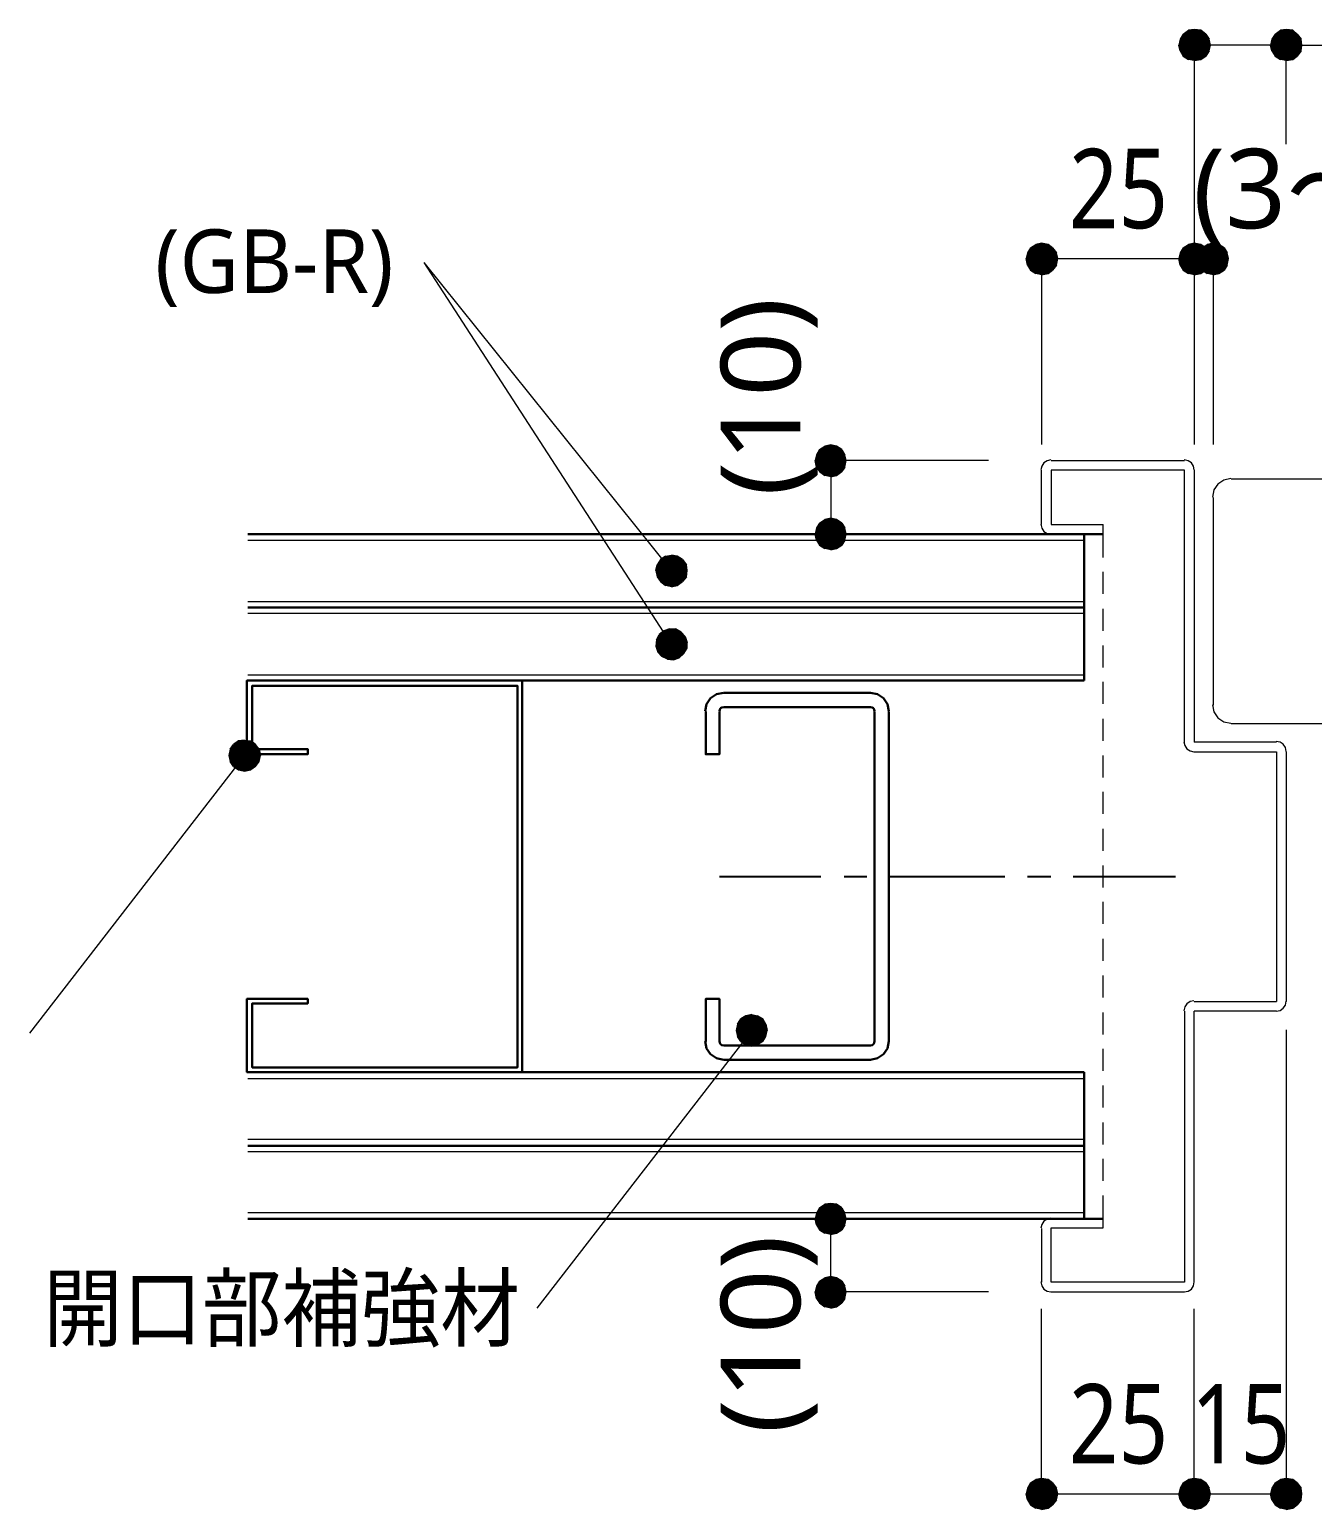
# Model space of a CAD drawing. Header units: millimetres. Extents: x 0 to 420, y 0 to 297.
# Drawn here: x 45.28 to 87.24, y 217.74 to 266.15 of the extents above; entities that cross this region are included whole.
import ezdxf
from ezdxf.enums import TextEntityAlignment as Align

# ---------------------------------------------------------------- set-up
doc = ezdxf.new("R2010")
doc.units = ezdxf.units.MM
doc.styles.add('kst32b', font='NotoSansJP-Variable.ttf')

msp = doc.modelspace()

# ---------------------------------------------------------------- hatches: boundary and pattern name
h = msp.add_hatch(color=7)
h.paths.add_polyline_path([(82.91, 265.832), (82.868, 265.642), (83.376, 265.642), (82.91, 265.832)])
h.paths.add_polyline_path([(82.868, 265.642), (83.376, 265.642), (82.91, 265.451), (82.868, 265.642)])
h.paths.add_polyline_path([(83.376, 265.642), (82.91, 265.451), (83.016, 265.282), (83.376, 265.642)])
h = msp.add_hatch(color=7)
h.paths.add_polyline_path([(83.376, 266.15), (83.185, 266.129), (83.376, 265.642), (83.376, 266.15)])
h.paths.add_polyline_path([(83.185, 266.129), (83.376, 265.642), (83.016, 266.001), (83.185, 266.129)])
h.paths.add_polyline_path([(83.376, 265.642), (83.016, 266.001), (82.91, 265.832), (83.376, 265.642)])
for points in [[(83.587, 266.129), (83.376, 266.15), (83.376, 265.642), (83.587, 266.129)], [(86.593, 266.129), (86.381, 266.15), (86.381, 265.642), (86.593, 266.129)], [(78.592, 259.122), (78.38, 259.165), (78.38, 258.657), (78.592, 259.122)], [(83.587, 259.122), (83.376, 259.165), (83.376, 258.657), (83.587, 259.122)], [(84.18, 259.122), (83.989, 259.165), (83.989, 258.657), (84.18, 259.122)], [(71.67, 252.518), (71.48, 252.561), (71.48, 252.053), (71.67, 252.518)], [(71.67, 250.126), (71.48, 250.169), (71.48, 249.64), (71.67, 250.126)], [(65.807, 248.243), (65.913, 248.095), (66.273, 248.454), (65.807, 248.243)], [(65.765, 245.978), (65.828, 245.787), (66.273, 246.041), (65.765, 245.978)], [(52.112, 241.935), (52.303, 241.893), (52.303, 242.401), (52.112, 241.935)], [(68.707, 232.939), (68.898, 232.897), (68.898, 233.405), (68.707, 232.939)], [(71.67, 227.732), (71.48, 227.753), (71.48, 227.245), (71.67, 227.732)], [(71.67, 227.732), (71.48, 227.753), (71.48, 227.245), (71.67, 227.732)], [(71.67, 225.319), (71.48, 225.362), (71.48, 224.854), (71.67, 225.319)], [(78.592, 218.715), (78.38, 218.757), (78.38, 218.249), (78.592, 218.715)], [(83.587, 218.715), (83.376, 218.757), (83.376, 218.249), (83.587, 218.715)], [(86.593, 218.715), (86.381, 218.757), (86.381, 218.249), (86.593, 218.715)]]:
    msp.add_hatch(color=7).paths.add_polyline_path(points)
h = msp.add_hatch(color=7)
h.paths.add_polyline_path([(83.905, 265.642), (83.862, 265.832), (83.376, 265.642), (83.905, 265.642)])
h.paths.add_polyline_path([(83.862, 265.832), (83.376, 265.642), (83.757, 266.001), (83.862, 265.832)])
h.paths.add_polyline_path([(83.376, 265.642), (83.757, 266.001), (83.587, 266.129), (83.376, 265.642)])
h = msp.add_hatch(color=7)
h.paths.add_polyline_path([(85.916, 265.832), (85.873, 265.642), (86.381, 265.642), (85.916, 265.832)])
h.paths.add_polyline_path([(85.873, 265.642), (86.381, 265.642), (85.916, 265.451), (85.873, 265.642)])
h.paths.add_polyline_path([(86.381, 265.642), (85.916, 265.451), (86.021, 265.282), (86.381, 265.642)])
h = msp.add_hatch(color=7)
h.paths.add_polyline_path([(86.381, 266.15), (86.191, 266.129), (86.381, 265.642), (86.381, 266.15)])
h.paths.add_polyline_path([(86.191, 266.129), (86.381, 265.642), (86.021, 266.001), (86.191, 266.129)])
h.paths.add_polyline_path([(86.381, 265.642), (86.021, 266.001), (85.916, 265.832), (86.381, 265.642)])
h = msp.add_hatch(color=7)
h.paths.add_polyline_path([(86.889, 265.642), (86.868, 265.832), (86.381, 265.642), (86.889, 265.642)])
h.paths.add_polyline_path([(86.868, 265.832), (86.381, 265.642), (86.741, 266.001), (86.868, 265.832)])
h.paths.add_polyline_path([(86.381, 265.642), (86.741, 266.001), (86.593, 266.129), (86.381, 265.642)])
h = msp.add_hatch(color=7)
h.paths.add_polyline_path([(83.016, 265.282), (83.185, 265.176), (83.376, 265.642), (83.016, 265.282)])
h.paths.add_polyline_path([(83.185, 265.176), (83.376, 265.642), (83.376, 265.134), (83.185, 265.176)])
h.paths.add_polyline_path([(83.376, 265.642), (83.376, 265.134), (83.587, 265.176), (83.376, 265.642)])
h = msp.add_hatch(color=7)
h.paths.add_polyline_path([(83.587, 265.176), (83.757, 265.282), (83.376, 265.642), (83.587, 265.176)])
h.paths.add_polyline_path([(83.757, 265.282), (83.376, 265.642), (83.862, 265.451), (83.757, 265.282)])
h.paths.add_polyline_path([(83.376, 265.642), (83.862, 265.451), (83.905, 265.642), (83.376, 265.642)])
h = msp.add_hatch(color=7)
h.paths.add_polyline_path([(86.021, 265.282), (86.191, 265.176), (86.381, 265.642), (86.021, 265.282)])
h.paths.add_polyline_path([(86.191, 265.176), (86.381, 265.642), (86.381, 265.134), (86.191, 265.176)])
h.paths.add_polyline_path([(86.381, 265.642), (86.381, 265.134), (86.593, 265.176), (86.381, 265.642)])
h = msp.add_hatch(color=7)
h.paths.add_polyline_path([(86.593, 265.176), (86.741, 265.282), (86.381, 265.642), (86.593, 265.176)])
h.paths.add_polyline_path([(86.741, 265.282), (86.381, 265.642), (86.868, 265.451), (86.741, 265.282)])
h.paths.add_polyline_path([(86.381, 265.642), (86.868, 265.451), (86.889, 265.642), (86.381, 265.642)])
h = msp.add_hatch(color=7)
h.paths.add_polyline_path([(78.38, 259.165), (78.19, 259.122), (78.38, 258.657), (78.38, 259.165)])
h.paths.add_polyline_path([(78.19, 259.122), (78.38, 258.657), (78.02, 259.016), (78.19, 259.122)])
h.paths.add_polyline_path([(78.38, 258.657), (78.02, 259.016), (77.915, 258.847), (78.38, 258.657)])
h = msp.add_hatch(color=7)
h.paths.add_polyline_path([(78.909, 258.657), (78.867, 258.847), (78.38, 258.657), (78.909, 258.657)])
h.paths.add_polyline_path([(78.867, 258.847), (78.38, 258.657), (78.74, 259.016), (78.867, 258.847)])
h.paths.add_polyline_path([(78.38, 258.657), (78.74, 259.016), (78.592, 259.122), (78.38, 258.657)])
h = msp.add_hatch(color=7)
h.paths.add_polyline_path([(83.376, 259.165), (83.185, 259.122), (83.376, 258.657), (83.376, 259.165)])
h.paths.add_polyline_path([(83.185, 259.122), (83.376, 258.657), (83.016, 259.016), (83.185, 259.122)])
h.paths.add_polyline_path([(83.376, 258.657), (83.016, 259.016), (82.91, 258.847), (83.376, 258.657)])
h = msp.add_hatch(color=7)
h.paths.add_polyline_path([(83.905, 258.657), (83.862, 258.847), (83.376, 258.657), (83.905, 258.657)])
h.paths.add_polyline_path([(83.862, 258.847), (83.376, 258.657), (83.757, 259.016), (83.862, 258.847)])
h.paths.add_polyline_path([(83.376, 258.657), (83.757, 259.016), (83.587, 259.122), (83.376, 258.657)])
h = msp.add_hatch(color=7)
h.paths.add_polyline_path([(83.989, 259.165), (83.799, 259.122), (83.989, 258.657), (83.989, 259.165)])
h.paths.add_polyline_path([(83.799, 259.122), (83.989, 258.657), (83.629, 259.016), (83.799, 259.122)])
h.paths.add_polyline_path([(83.989, 258.657), (83.629, 259.016), (83.503, 258.847), (83.989, 258.657)])
h = msp.add_hatch(color=7)
h.paths.add_polyline_path([(84.497, 258.657), (84.455, 258.847), (83.989, 258.657), (84.497, 258.657)])
h.paths.add_polyline_path([(84.455, 258.847), (83.989, 258.657), (84.349, 259.016), (84.455, 258.847)])
h.paths.add_polyline_path([(83.989, 258.657), (84.349, 259.016), (84.18, 259.122), (83.989, 258.657)])
h = msp.add_hatch(color=7)
h.paths.add_polyline_path([(77.915, 258.847), (77.872, 258.657), (78.38, 258.657), (77.915, 258.847)])
h.paths.add_polyline_path([(77.872, 258.657), (78.38, 258.657), (77.915, 258.445), (77.872, 258.657)])
h.paths.add_polyline_path([(78.38, 258.657), (77.915, 258.445), (78.02, 258.276), (78.38, 258.657)])
h = msp.add_hatch(color=7)
h.paths.add_polyline_path([(78.02, 258.276), (78.19, 258.17), (78.38, 258.657), (78.02, 258.276)])
h.paths.add_polyline_path([(78.19, 258.17), (78.38, 258.657), (78.38, 258.128), (78.19, 258.17)])
h.paths.add_polyline_path([(78.38, 258.657), (78.38, 258.128), (78.592, 258.17), (78.38, 258.657)])
h = msp.add_hatch(color=7)
h.paths.add_polyline_path([(78.592, 258.17), (78.74, 258.276), (78.38, 258.657), (78.592, 258.17)])
h.paths.add_polyline_path([(78.74, 258.276), (78.38, 258.657), (78.867, 258.445), (78.74, 258.276)])
h.paths.add_polyline_path([(78.38, 258.657), (78.867, 258.445), (78.909, 258.657), (78.38, 258.657)])
h = msp.add_hatch(color=7)
h.paths.add_polyline_path([(82.91, 258.847), (82.868, 258.657), (83.376, 258.657), (82.91, 258.847)])
h.paths.add_polyline_path([(82.868, 258.657), (83.376, 258.657), (82.91, 258.445), (82.868, 258.657)])
h.paths.add_polyline_path([(83.376, 258.657), (82.91, 258.445), (83.016, 258.276), (83.376, 258.657)])
h = msp.add_hatch(color=7)
h.paths.add_polyline_path([(83.016, 258.276), (83.185, 258.17), (83.376, 258.657), (83.016, 258.276)])
h.paths.add_polyline_path([(83.185, 258.17), (83.376, 258.657), (83.376, 258.128), (83.185, 258.17)])
h.paths.add_polyline_path([(83.376, 258.657), (83.376, 258.128), (83.587, 258.17), (83.376, 258.657)])
h = msp.add_hatch(color=7)
h.paths.add_polyline_path([(83.587, 258.17), (83.757, 258.276), (83.376, 258.657), (83.587, 258.17)])
h.paths.add_polyline_path([(83.757, 258.276), (83.376, 258.657), (83.862, 258.445), (83.757, 258.276)])
h.paths.add_polyline_path([(83.376, 258.657), (83.862, 258.445), (83.905, 258.657), (83.376, 258.657)])
h = msp.add_hatch(color=7)
h.paths.add_polyline_path([(83.503, 258.847), (83.481, 258.657), (83.989, 258.657), (83.503, 258.847)])
h.paths.add_polyline_path([(83.481, 258.657), (83.989, 258.657), (83.503, 258.445), (83.481, 258.657)])
h.paths.add_polyline_path([(83.989, 258.657), (83.503, 258.445), (83.629, 258.276), (83.989, 258.657)])
h = msp.add_hatch(color=7)
h.paths.add_polyline_path([(83.629, 258.276), (83.799, 258.17), (83.989, 258.657), (83.629, 258.276)])
h.paths.add_polyline_path([(83.799, 258.17), (83.989, 258.657), (83.989, 258.128), (83.799, 258.17)])
h.paths.add_polyline_path([(83.989, 258.657), (83.989, 258.128), (84.18, 258.17), (83.989, 258.657)])
h = msp.add_hatch(color=7)
h.paths.add_polyline_path([(84.18, 258.17), (84.349, 258.276), (83.989, 258.657), (84.18, 258.17)])
h.paths.add_polyline_path([(84.349, 258.276), (83.989, 258.657), (84.455, 258.445), (84.349, 258.276)])
h.paths.add_polyline_path([(83.989, 258.657), (84.455, 258.445), (84.497, 258.657), (83.989, 258.657)])
h = msp.add_hatch(color=7)
h.paths.add_polyline_path([(71.014, 252.243), (70.972, 252.053), (71.48, 252.053), (71.014, 252.243)])
h.paths.add_polyline_path([(70.972, 252.053), (71.48, 252.053), (71.014, 251.841), (70.972, 252.053)])
h.paths.add_polyline_path([(71.48, 252.053), (71.014, 251.841), (71.12, 251.693), (71.48, 252.053)])
h = msp.add_hatch(color=7)
h.paths.add_polyline_path([(71.48, 252.561), (71.289, 252.518), (71.48, 252.053), (71.48, 252.561)])
h.paths.add_polyline_path([(71.289, 252.518), (71.48, 252.053), (71.12, 252.412), (71.289, 252.518)])
h.paths.add_polyline_path([(71.48, 252.053), (71.12, 252.412), (71.014, 252.243), (71.48, 252.053)])
h = msp.add_hatch(color=7)
h.paths.add_polyline_path([(71.988, 252.053), (71.946, 252.243), (71.48, 252.053), (71.988, 252.053)])
h.paths.add_polyline_path([(71.946, 252.243), (71.48, 252.053), (71.84, 252.412), (71.946, 252.243)])
h.paths.add_polyline_path([(71.48, 252.053), (71.84, 252.412), (71.67, 252.518), (71.48, 252.053)])
h = msp.add_hatch(color=7)
h.paths.add_polyline_path([(71.12, 251.693), (71.289, 251.566), (71.48, 252.053), (71.12, 251.693)])
h.paths.add_polyline_path([(71.289, 251.566), (71.48, 252.053), (71.48, 251.523), (71.289, 251.566)])
h.paths.add_polyline_path([(71.48, 252.053), (71.48, 251.523), (71.67, 251.566), (71.48, 252.053)])
h = msp.add_hatch(color=7)
h.paths.add_polyline_path([(71.67, 251.566), (71.84, 251.693), (71.48, 252.053), (71.67, 251.566)])
h.paths.add_polyline_path([(71.84, 251.693), (71.48, 252.053), (71.946, 251.841), (71.84, 251.693)])
h.paths.add_polyline_path([(71.48, 252.053), (71.946, 251.841), (71.988, 252.053), (71.48, 252.053)])
h = msp.add_hatch(color=7)
h.paths.add_polyline_path([(71.014, 249.851), (70.972, 249.64), (71.48, 249.64), (71.014, 249.851)])
h.paths.add_polyline_path([(70.972, 249.64), (71.48, 249.64), (71.014, 249.449), (70.972, 249.64)])
h.paths.add_polyline_path([(71.48, 249.64), (71.014, 249.449), (71.12, 249.28), (71.48, 249.64)])
h = msp.add_hatch(color=7)
h.paths.add_polyline_path([(71.48, 250.169), (71.289, 250.126), (71.48, 249.64), (71.48, 250.169)])
h.paths.add_polyline_path([(71.289, 250.126), (71.48, 249.64), (71.12, 249.999), (71.289, 250.126)])
h.paths.add_polyline_path([(71.48, 249.64), (71.12, 249.999), (71.014, 249.851), (71.48, 249.64)])
h = msp.add_hatch(color=7)
h.paths.add_polyline_path([(71.988, 249.64), (71.946, 249.851), (71.48, 249.64), (71.988, 249.64)])
h.paths.add_polyline_path([(71.946, 249.851), (71.48, 249.64), (71.84, 249.999), (71.946, 249.851)])
h.paths.add_polyline_path([(71.48, 249.64), (71.84, 249.999), (71.67, 250.126), (71.48, 249.64)])
h = msp.add_hatch(color=7)
h.paths.add_polyline_path([(71.12, 249.28), (71.289, 249.174), (71.48, 249.64), (71.12, 249.28)])
h.paths.add_polyline_path([(71.289, 249.174), (71.48, 249.64), (71.48, 249.132), (71.289, 249.174)])
h.paths.add_polyline_path([(71.48, 249.64), (71.48, 249.132), (71.67, 249.174), (71.48, 249.64)])
h = msp.add_hatch(color=7)
h.paths.add_polyline_path([(71.67, 249.174), (71.84, 249.28), (71.48, 249.64), (71.67, 249.174)])
h.paths.add_polyline_path([(71.84, 249.28), (71.48, 249.64), (71.946, 249.449), (71.84, 249.28)])
h.paths.add_polyline_path([(71.48, 249.64), (71.946, 249.449), (71.988, 249.64), (71.48, 249.64)])
h = msp.add_hatch(color=7)
h.paths.add_polyline_path([(66.463, 248.92), (66.273, 248.962), (66.273, 248.454), (66.463, 248.92)])
h.paths.add_polyline_path([(66.273, 248.962), (66.273, 248.454), (66.082, 248.92), (66.273, 248.962)])
h.paths.add_polyline_path([(66.273, 248.454), (66.082, 248.92), (65.913, 248.814), (66.273, 248.454)])
h = msp.add_hatch(color=7)
h.paths.add_polyline_path([(66.781, 248.454), (66.76, 248.645), (66.273, 248.454), (66.781, 248.454)])
h.paths.add_polyline_path([(66.76, 248.645), (66.273, 248.454), (66.633, 248.814), (66.76, 248.645)])
h.paths.add_polyline_path([(66.273, 248.454), (66.633, 248.814), (66.463, 248.92), (66.273, 248.454)])
h = msp.add_hatch(color=7)
h.paths.add_polyline_path([(65.913, 248.814), (65.807, 248.645), (66.273, 248.454), (65.913, 248.814)])
h.paths.add_polyline_path([(65.807, 248.645), (66.273, 248.454), (65.765, 248.454), (65.807, 248.645)])
h.paths.add_polyline_path([(66.273, 248.454), (65.765, 248.454), (65.807, 248.243), (66.273, 248.454)])
h = msp.add_hatch(color=7)
h.paths.add_polyline_path([(65.913, 248.095), (66.082, 247.967), (66.273, 248.454), (65.913, 248.095)])
h.paths.add_polyline_path([(66.082, 247.967), (66.273, 248.454), (66.273, 247.925), (66.082, 247.967)])
h.paths.add_polyline_path([(66.273, 248.454), (66.273, 247.925), (66.463, 247.967), (66.273, 248.454)])
h = msp.add_hatch(color=7)
h.paths.add_polyline_path([(66.463, 247.967), (66.633, 248.095), (66.273, 248.454), (66.463, 247.967)])
h.paths.add_polyline_path([(66.633, 248.095), (66.273, 248.454), (66.76, 248.243), (66.633, 248.095)])
h.paths.add_polyline_path([(66.273, 248.454), (66.76, 248.243), (66.781, 248.454), (66.273, 248.454)])
h = msp.add_hatch(color=7)
h.paths.add_polyline_path([(66.019, 246.486), (65.871, 246.359), (66.273, 246.041), (66.019, 246.486)])
h.paths.add_polyline_path([(65.871, 246.359), (66.273, 246.041), (65.786, 246.189), (65.871, 246.359)])
h.paths.add_polyline_path([(66.273, 246.041), (65.786, 246.189), (65.765, 245.978), (66.273, 246.041)])
h = msp.add_hatch(color=7)
h.paths.add_polyline_path([(66.59, 246.443), (66.4, 246.549), (66.273, 246.041), (66.59, 246.443)])
h.paths.add_polyline_path([(66.4, 246.549), (66.273, 246.041), (66.209, 246.549), (66.4, 246.549)])
h.paths.add_polyline_path([(66.273, 246.041), (66.209, 246.549), (66.019, 246.486), (66.273, 246.041)])
h = msp.add_hatch(color=7)
h.paths.add_polyline_path([(66.781, 245.914), (66.781, 246.105), (66.273, 246.041), (66.781, 245.914)])
h.paths.add_polyline_path([(66.781, 246.105), (66.273, 246.041), (66.717, 246.295), (66.781, 246.105)])
h.paths.add_polyline_path([(66.273, 246.041), (66.717, 246.295), (66.59, 246.443), (66.273, 246.041)])
h = msp.add_hatch(color=7)
h.paths.add_polyline_path([(65.828, 245.787), (65.955, 245.639), (66.273, 246.041), (65.828, 245.787)])
h.paths.add_polyline_path([(65.955, 245.639), (66.273, 246.041), (66.146, 245.554), (65.955, 245.639)])
h.paths.add_polyline_path([(66.273, 246.041), (66.146, 245.554), (66.336, 245.533), (66.273, 246.041)])
h = msp.add_hatch(color=7)
h.paths.add_polyline_path([(66.336, 245.533), (66.527, 245.597), (66.273, 246.041), (66.336, 245.533)])
h.paths.add_polyline_path([(66.527, 245.597), (66.273, 246.041), (66.675, 245.745), (66.527, 245.597)])
h.paths.add_polyline_path([(66.273, 246.041), (66.675, 245.745), (66.781, 245.914), (66.273, 246.041)])
h = msp.add_hatch(color=7)
h.paths.add_polyline_path([(52.112, 242.887), (51.943, 242.761), (52.303, 242.401), (52.112, 242.887)])
h.paths.add_polyline_path([(51.943, 242.761), (52.303, 242.401), (51.837, 242.612), (51.943, 242.761)])
h.paths.add_polyline_path([(52.303, 242.401), (51.837, 242.612), (51.795, 242.401), (52.303, 242.401)])
h = msp.add_hatch(color=7)
h.paths.add_polyline_path([(52.663, 242.761), (52.514, 242.887), (52.303, 242.401), (52.663, 242.761)])
h.paths.add_polyline_path([(52.514, 242.887), (52.303, 242.401), (52.303, 242.909), (52.514, 242.887)])
h.paths.add_polyline_path([(52.303, 242.401), (52.303, 242.909), (52.112, 242.887), (52.303, 242.401)])
h = msp.add_hatch(color=7)
h.paths.add_polyline_path([(52.79, 242.21), (52.832, 242.401), (52.303, 242.401), (52.79, 242.21)])
h.paths.add_polyline_path([(52.832, 242.401), (52.303, 242.401), (52.79, 242.612), (52.832, 242.401)])
h.paths.add_polyline_path([(52.303, 242.401), (52.79, 242.612), (52.663, 242.761), (52.303, 242.401)])
h = msp.add_hatch(color=7)
h.paths.add_polyline_path([(51.795, 242.401), (51.837, 242.21), (52.303, 242.401), (51.795, 242.401)])
h.paths.add_polyline_path([(51.837, 242.21), (52.303, 242.401), (51.943, 242.041), (51.837, 242.21)])
h.paths.add_polyline_path([(52.303, 242.401), (51.943, 242.041), (52.112, 241.935), (52.303, 242.401)])
h = msp.add_hatch(color=7)
h.paths.add_polyline_path([(52.303, 241.893), (52.514, 241.935), (52.303, 242.401), (52.303, 241.893)])
h.paths.add_polyline_path([(52.514, 241.935), (52.303, 242.401), (52.663, 242.041), (52.514, 241.935)])
h.paths.add_polyline_path([(52.303, 242.401), (52.663, 242.041), (52.79, 242.21), (52.303, 242.401)])
h = msp.add_hatch(color=7)
h.paths.add_polyline_path([(68.707, 233.892), (68.538, 233.786), (68.898, 233.405), (68.707, 233.892)])
h.paths.add_polyline_path([(68.538, 233.786), (68.898, 233.405), (68.432, 233.616), (68.538, 233.786)])
h.paths.add_polyline_path([(68.898, 233.405), (68.432, 233.616), (68.39, 233.405), (68.898, 233.405)])
h = msp.add_hatch(color=7)
h.paths.add_polyline_path([(69.257, 233.786), (69.088, 233.892), (68.898, 233.405), (69.257, 233.786)])
h.paths.add_polyline_path([(69.088, 233.892), (68.898, 233.405), (68.898, 233.934), (69.088, 233.892)])
h.paths.add_polyline_path([(68.898, 233.405), (68.898, 233.934), (68.707, 233.892), (68.898, 233.405)])
h = msp.add_hatch(color=7)
h.paths.add_polyline_path([(68.39, 233.405), (68.432, 233.214), (68.898, 233.405), (68.39, 233.405)])
h.paths.add_polyline_path([(68.432, 233.214), (68.898, 233.405), (68.538, 233.045), (68.432, 233.214)])
h.paths.add_polyline_path([(68.898, 233.405), (68.538, 233.045), (68.707, 232.939), (68.898, 233.405)])
h = msp.add_hatch(color=7)
h.paths.add_polyline_path([(69.363, 233.214), (69.406, 233.405), (68.898, 233.405), (69.363, 233.214)])
h.paths.add_polyline_path([(69.406, 233.405), (68.898, 233.405), (69.363, 233.616), (69.406, 233.405)])
h.paths.add_polyline_path([(68.898, 233.405), (69.363, 233.616), (69.257, 233.786), (68.898, 233.405)])
h = msp.add_hatch(color=7)
h.paths.add_polyline_path([(68.898, 232.897), (69.088, 232.939), (68.898, 233.405), (68.898, 232.897)])
h.paths.add_polyline_path([(69.088, 232.939), (68.898, 233.405), (69.257, 233.045), (69.088, 232.939)])
h.paths.add_polyline_path([(68.898, 233.405), (69.257, 233.045), (69.363, 233.214), (68.898, 233.405)])
h = msp.add_hatch(color=7)
h.paths.add_polyline_path([(71.48, 227.753), (71.289, 227.732), (71.48, 227.245), (71.48, 227.753)])
h.paths.add_polyline_path([(71.289, 227.732), (71.48, 227.245), (71.12, 227.605), (71.289, 227.732)])
h.paths.add_polyline_path([(71.48, 227.245), (71.12, 227.605), (71.014, 227.436), (71.48, 227.245)])
h = msp.add_hatch(color=7)
h.paths.add_polyline_path([(71.48, 227.753), (71.289, 227.732), (71.48, 227.245), (71.48, 227.753)])
h.paths.add_polyline_path([(71.289, 227.732), (71.48, 227.245), (71.12, 227.605), (71.289, 227.732)])
h.paths.add_polyline_path([(71.48, 227.245), (71.12, 227.605), (71.014, 227.436), (71.48, 227.245)])
h = msp.add_hatch(color=7)
h.paths.add_polyline_path([(71.988, 227.245), (71.946, 227.436), (71.48, 227.245), (71.988, 227.245)])
h.paths.add_polyline_path([(71.946, 227.436), (71.48, 227.245), (71.84, 227.605), (71.946, 227.436)])
h.paths.add_polyline_path([(71.48, 227.245), (71.84, 227.605), (71.67, 227.732), (71.48, 227.245)])
h = msp.add_hatch(color=7)
h.paths.add_polyline_path([(71.988, 227.245), (71.946, 227.436), (71.48, 227.245), (71.988, 227.245)])
h.paths.add_polyline_path([(71.946, 227.436), (71.48, 227.245), (71.84, 227.605), (71.946, 227.436)])
h.paths.add_polyline_path([(71.48, 227.245), (71.84, 227.605), (71.67, 227.732), (71.48, 227.245)])
h = msp.add_hatch(color=7)
h.paths.add_polyline_path([(71.014, 227.436), (70.972, 227.245), (71.48, 227.245), (71.014, 227.436)])
h.paths.add_polyline_path([(70.972, 227.245), (71.48, 227.245), (71.014, 227.055), (70.972, 227.245)])
h.paths.add_polyline_path([(71.48, 227.245), (71.014, 227.055), (71.12, 226.886), (71.48, 227.245)])
h = msp.add_hatch(color=7)
h.paths.add_polyline_path([(71.014, 227.436), (70.972, 227.245), (71.48, 227.245), (71.014, 227.436)])
h.paths.add_polyline_path([(70.972, 227.245), (71.48, 227.245), (71.014, 227.055), (70.972, 227.245)])
h.paths.add_polyline_path([(71.48, 227.245), (71.014, 227.055), (71.12, 226.886), (71.48, 227.245)])
h = msp.add_hatch(color=7)
h.paths.add_polyline_path([(71.12, 226.886), (71.289, 226.78), (71.48, 227.245), (71.12, 226.886)])
h.paths.add_polyline_path([(71.289, 226.78), (71.48, 227.245), (71.48, 226.737), (71.289, 226.78)])
h.paths.add_polyline_path([(71.48, 227.245), (71.48, 226.737), (71.67, 226.78), (71.48, 227.245)])
h = msp.add_hatch(color=7)
h.paths.add_polyline_path([(71.12, 226.886), (71.289, 226.78), (71.48, 227.245), (71.12, 226.886)])
h.paths.add_polyline_path([(71.289, 226.78), (71.48, 227.245), (71.48, 226.737), (71.289, 226.78)])
h.paths.add_polyline_path([(71.48, 227.245), (71.48, 226.737), (71.67, 226.78), (71.48, 227.245)])
h = msp.add_hatch(color=7)
h.paths.add_polyline_path([(71.67, 226.78), (71.84, 226.886), (71.48, 227.245), (71.67, 226.78)])
h.paths.add_polyline_path([(71.84, 226.886), (71.48, 227.245), (71.946, 227.055), (71.84, 226.886)])
h.paths.add_polyline_path([(71.48, 227.245), (71.946, 227.055), (71.988, 227.245), (71.48, 227.245)])
h = msp.add_hatch(color=7)
h.paths.add_polyline_path([(71.67, 226.78), (71.84, 226.886), (71.48, 227.245), (71.67, 226.78)])
h.paths.add_polyline_path([(71.84, 226.886), (71.48, 227.245), (71.946, 227.055), (71.84, 226.886)])
h.paths.add_polyline_path([(71.48, 227.245), (71.946, 227.055), (71.988, 227.245), (71.48, 227.245)])
h = msp.add_hatch(color=7)
h.paths.add_polyline_path([(71.48, 225.362), (71.289, 225.319), (71.48, 224.854), (71.48, 225.362)])
h.paths.add_polyline_path([(71.289, 225.319), (71.48, 224.854), (71.12, 225.213), (71.289, 225.319)])
h.paths.add_polyline_path([(71.48, 224.854), (71.12, 225.213), (71.014, 225.044), (71.48, 224.854)])
h = msp.add_hatch(color=7)
h.paths.add_polyline_path([(71.988, 224.854), (71.946, 225.044), (71.48, 224.854), (71.988, 224.854)])
h.paths.add_polyline_path([(71.946, 225.044), (71.48, 224.854), (71.84, 225.213), (71.946, 225.044)])
h.paths.add_polyline_path([(71.48, 224.854), (71.84, 225.213), (71.67, 225.319), (71.48, 224.854)])
h = msp.add_hatch(color=7)
h.paths.add_polyline_path([(71.014, 225.044), (70.972, 224.854), (71.48, 224.854), (71.014, 225.044)])
h.paths.add_polyline_path([(70.972, 224.854), (71.48, 224.854), (71.014, 224.642), (70.972, 224.854)])
h.paths.add_polyline_path([(71.48, 224.854), (71.014, 224.642), (71.12, 224.494), (71.48, 224.854)])
h = msp.add_hatch(color=7)
h.paths.add_polyline_path([(71.12, 224.494), (71.289, 224.367), (71.48, 224.854), (71.12, 224.494)])
h.paths.add_polyline_path([(71.289, 224.367), (71.48, 224.854), (71.48, 224.324), (71.289, 224.367)])
h.paths.add_polyline_path([(71.48, 224.854), (71.48, 224.324), (71.67, 224.367), (71.48, 224.854)])
h = msp.add_hatch(color=7)
h.paths.add_polyline_path([(71.67, 224.367), (71.84, 224.494), (71.48, 224.854), (71.67, 224.367)])
h.paths.add_polyline_path([(71.84, 224.494), (71.48, 224.854), (71.946, 224.642), (71.84, 224.494)])
h.paths.add_polyline_path([(71.48, 224.854), (71.946, 224.642), (71.988, 224.854), (71.48, 224.854)])
h = msp.add_hatch(color=7)
h.paths.add_polyline_path([(77.915, 218.44), (77.872, 218.249), (78.38, 218.249), (77.915, 218.44)])
h.paths.add_polyline_path([(77.872, 218.249), (78.38, 218.249), (77.915, 218.059), (77.872, 218.249)])
h.paths.add_polyline_path([(78.38, 218.249), (77.915, 218.059), (78.02, 217.89), (78.38, 218.249)])
h = msp.add_hatch(color=7)
h.paths.add_polyline_path([(78.38, 218.757), (78.19, 218.715), (78.38, 218.249), (78.38, 218.757)])
h.paths.add_polyline_path([(78.19, 218.715), (78.38, 218.249), (78.02, 218.609), (78.19, 218.715)])
h.paths.add_polyline_path([(78.38, 218.249), (78.02, 218.609), (77.915, 218.44), (78.38, 218.249)])
h = msp.add_hatch(color=7)
h.paths.add_polyline_path([(78.909, 218.249), (78.867, 218.44), (78.38, 218.249), (78.909, 218.249)])
h.paths.add_polyline_path([(78.867, 218.44), (78.38, 218.249), (78.74, 218.609), (78.867, 218.44)])
h.paths.add_polyline_path([(78.38, 218.249), (78.74, 218.609), (78.592, 218.715), (78.38, 218.249)])
h = msp.add_hatch(color=7)
h.paths.add_polyline_path([(82.91, 218.44), (82.868, 218.249), (83.376, 218.249), (82.91, 218.44)])
h.paths.add_polyline_path([(82.868, 218.249), (83.376, 218.249), (82.91, 218.059), (82.868, 218.249)])
h.paths.add_polyline_path([(83.376, 218.249), (82.91, 218.059), (83.016, 217.89), (83.376, 218.249)])
h = msp.add_hatch(color=7)
h.paths.add_polyline_path([(83.376, 218.757), (83.185, 218.715), (83.376, 218.249), (83.376, 218.757)])
h.paths.add_polyline_path([(83.185, 218.715), (83.376, 218.249), (83.016, 218.609), (83.185, 218.715)])
h.paths.add_polyline_path([(83.376, 218.249), (83.016, 218.609), (82.91, 218.44), (83.376, 218.249)])
h = msp.add_hatch(color=7)
h.paths.add_polyline_path([(83.905, 218.249), (83.862, 218.44), (83.376, 218.249), (83.905, 218.249)])
h.paths.add_polyline_path([(83.862, 218.44), (83.376, 218.249), (83.757, 218.609), (83.862, 218.44)])
h.paths.add_polyline_path([(83.376, 218.249), (83.757, 218.609), (83.587, 218.715), (83.376, 218.249)])
h = msp.add_hatch(color=7)
h.paths.add_polyline_path([(85.916, 218.44), (85.873, 218.249), (86.381, 218.249), (85.916, 218.44)])
h.paths.add_polyline_path([(85.873, 218.249), (86.381, 218.249), (85.916, 218.059), (85.873, 218.249)])
h.paths.add_polyline_path([(86.381, 218.249), (85.916, 218.059), (86.021, 217.89), (86.381, 218.249)])
h = msp.add_hatch(color=7)
h.paths.add_polyline_path([(86.381, 218.757), (86.191, 218.715), (86.381, 218.249), (86.381, 218.757)])
h.paths.add_polyline_path([(86.191, 218.715), (86.381, 218.249), (86.021, 218.609), (86.191, 218.715)])
h.paths.add_polyline_path([(86.381, 218.249), (86.021, 218.609), (85.916, 218.44), (86.381, 218.249)])
h = msp.add_hatch(color=7)
h.paths.add_polyline_path([(86.889, 218.249), (86.868, 218.44), (86.381, 218.249), (86.889, 218.249)])
h.paths.add_polyline_path([(86.868, 218.44), (86.381, 218.249), (86.741, 218.609), (86.868, 218.44)])
h.paths.add_polyline_path([(86.381, 218.249), (86.741, 218.609), (86.593, 218.715), (86.381, 218.249)])
h = msp.add_hatch(color=7)
h.paths.add_polyline_path([(78.02, 217.89), (78.19, 217.784), (78.38, 218.249), (78.02, 217.89)])
h.paths.add_polyline_path([(78.19, 217.784), (78.38, 218.249), (78.38, 217.741), (78.19, 217.784)])
h.paths.add_polyline_path([(78.38, 218.249), (78.38, 217.741), (78.592, 217.784), (78.38, 218.249)])
h = msp.add_hatch(color=7)
h.paths.add_polyline_path([(78.592, 217.784), (78.74, 217.89), (78.38, 218.249), (78.592, 217.784)])
h.paths.add_polyline_path([(78.74, 217.89), (78.38, 218.249), (78.867, 218.059), (78.74, 217.89)])
h.paths.add_polyline_path([(78.38, 218.249), (78.867, 218.059), (78.909, 218.249), (78.38, 218.249)])
h = msp.add_hatch(color=7)
h.paths.add_polyline_path([(83.016, 217.89), (83.185, 217.784), (83.376, 218.249), (83.016, 217.89)])
h.paths.add_polyline_path([(83.185, 217.784), (83.376, 218.249), (83.376, 217.741), (83.185, 217.784)])
h.paths.add_polyline_path([(83.376, 218.249), (83.376, 217.741), (83.587, 217.784), (83.376, 218.249)])
h = msp.add_hatch(color=7)
h.paths.add_polyline_path([(83.587, 217.784), (83.757, 217.89), (83.376, 218.249), (83.587, 217.784)])
h.paths.add_polyline_path([(83.757, 217.89), (83.376, 218.249), (83.862, 218.059), (83.757, 217.89)])
h.paths.add_polyline_path([(83.376, 218.249), (83.862, 218.059), (83.905, 218.249), (83.376, 218.249)])
h = msp.add_hatch(color=7)
h.paths.add_polyline_path([(86.021, 217.89), (86.191, 217.784), (86.381, 218.249), (86.021, 217.89)])
h.paths.add_polyline_path([(86.191, 217.784), (86.381, 218.249), (86.381, 217.741), (86.191, 217.784)])
h.paths.add_polyline_path([(86.381, 218.249), (86.381, 217.741), (86.593, 217.784), (86.381, 218.249)])
h = msp.add_hatch(color=7)
h.paths.add_polyline_path([(86.593, 217.784), (86.741, 217.89), (86.381, 218.249), (86.593, 217.784)])
h.paths.add_polyline_path([(86.741, 217.89), (86.381, 218.249), (86.868, 218.059), (86.741, 217.89)])
h.paths.add_polyline_path([(86.381, 218.249), (86.868, 218.059), (86.889, 218.249), (86.381, 218.249)])

# ---------------------------------------------------------------- linework, layer by layer
at = {"lineweight": 0}
for points in [[(82.91, 265.832), (82.868, 265.642), (83.376, 265.642)], [(83.376, 265.642), (83.016, 266.001), (82.91, 265.832)], [(83.185, 266.129), (83.376, 265.642), (83.016, 266.001)], [(83.376, 266.15), (83.185, 266.129), (83.376, 265.642)], [(83.587, 266.129), (83.376, 266.15), (83.376, 265.642)], [(83.376, 265.642), (83.757, 266.001), (83.587, 266.129)], [(83.862, 265.832), (83.376, 265.642), (83.757, 266.001)], [(83.905, 265.642), (83.862, 265.832), (83.376, 265.642)], [(85.916, 265.832), (85.873, 265.642), (86.381, 265.642)], [(86.381, 265.642), (86.021, 266.001), (85.916, 265.832)], [(86.191, 266.129), (86.381, 265.642), (86.021, 266.001)], [(86.381, 266.15), (86.191, 266.129), (86.381, 265.642)], [(86.593, 266.129), (86.381, 266.15), (86.381, 265.642)], [(86.381, 265.642), (86.741, 266.001), (86.593, 266.129)], [(86.868, 265.832), (86.381, 265.642), (86.741, 266.001)], [(86.889, 265.642), (86.868, 265.832), (86.381, 265.642)], [(82.868, 265.642), (83.376, 265.642), (82.91, 265.451)], [(83.376, 265.642), (82.91, 265.451), (83.016, 265.282)], [(83.016, 265.282), (83.185, 265.176), (83.376, 265.642)], [(83.185, 265.176), (83.376, 265.642), (83.376, 265.134)], [(83.376, 265.642), (83.376, 265.134), (83.587, 265.176)], [(83.587, 265.176), (83.757, 265.282), (83.376, 265.642)], [(83.757, 265.282), (83.376, 265.642), (83.862, 265.451)], [(83.376, 265.642), (83.862, 265.451), (83.905, 265.642)], [(85.873, 265.642), (86.381, 265.642), (85.916, 265.451)], [(86.381, 265.642), (85.916, 265.451), (86.021, 265.282)], [(86.021, 265.282), (86.191, 265.176), (86.381, 265.642)], [(86.191, 265.176), (86.381, 265.642), (86.381, 265.134)], [(86.381, 265.642), (86.381, 265.134), (86.593, 265.176)], [(86.593, 265.176), (86.741, 265.282), (86.381, 265.642)], [(86.741, 265.282), (86.381, 265.642), (86.868, 265.451)], [(86.381, 265.642), (86.868, 265.451), (86.889, 265.642)], [(78.38, 258.657), (78.02, 259.016), (77.915, 258.847)], [(78.19, 259.122), (78.38, 258.657), (78.02, 259.016)], [(78.38, 259.165), (78.19, 259.122), (78.38, 258.657)], [(78.592, 259.122), (78.38, 259.165), (78.38, 258.657)], [(78.38, 258.657), (78.74, 259.016), (78.592, 259.122)], [(78.867, 258.847), (78.38, 258.657), (78.74, 259.016)], [(83.376, 258.657), (83.016, 259.016), (82.91, 258.847)], [(83.185, 259.122), (83.376, 258.657), (83.016, 259.016)], [(83.376, 259.165), (83.185, 259.122), (83.376, 258.657)], [(83.587, 259.122), (83.376, 259.165), (83.376, 258.657)], [(83.376, 258.657), (83.757, 259.016), (83.587, 259.122)], [(83.862, 258.847), (83.376, 258.657), (83.757, 259.016)], [(83.989, 258.657), (83.629, 259.016), (83.503, 258.847)], [(83.799, 259.122), (83.989, 258.657), (83.629, 259.016)], [(83.989, 259.165), (83.799, 259.122), (83.989, 258.657)], [(84.18, 259.122), (83.989, 259.165), (83.989, 258.657)], [(83.989, 258.657), (84.349, 259.016), (84.18, 259.122)], [(84.455, 258.847), (83.989, 258.657), (84.349, 259.016)], [(77.915, 258.847), (77.872, 258.657), (78.38, 258.657)], [(77.872, 258.657), (78.38, 258.657), (77.915, 258.445)], [(78.38, 258.657), (77.915, 258.445), (78.02, 258.276)], [(78.02, 258.276), (78.19, 258.17), (78.38, 258.657)], [(78.19, 258.17), (78.38, 258.657), (78.38, 258.128)], [(78.909, 258.657), (78.867, 258.847), (78.38, 258.657)], [(78.38, 258.657), (78.38, 258.128), (78.592, 258.17)], [(78.592, 258.17), (78.74, 258.276), (78.38, 258.657)], [(78.74, 258.276), (78.38, 258.657), (78.867, 258.445)], [(78.38, 258.657), (78.867, 258.445), (78.909, 258.657)], [(82.91, 258.847), (82.868, 258.657), (83.376, 258.657)], [(82.868, 258.657), (83.376, 258.657), (82.91, 258.445)], [(83.376, 258.657), (82.91, 258.445), (83.016, 258.276)], [(83.016, 258.276), (83.185, 258.17), (83.376, 258.657)], [(83.185, 258.17), (83.376, 258.657), (83.376, 258.128)], [(83.905, 258.657), (83.862, 258.847), (83.376, 258.657)], [(83.376, 258.657), (83.376, 258.128), (83.587, 258.17)], [(83.587, 258.17), (83.757, 258.276), (83.376, 258.657)], [(83.757, 258.276), (83.376, 258.657), (83.862, 258.445)], [(83.376, 258.657), (83.862, 258.445), (83.905, 258.657)], [(83.503, 258.847), (83.481, 258.657), (83.989, 258.657)], [(83.481, 258.657), (83.989, 258.657), (83.503, 258.445)], [(83.989, 258.657), (83.503, 258.445), (83.629, 258.276)], [(83.629, 258.276), (83.799, 258.17), (83.989, 258.657)], [(83.799, 258.17), (83.989, 258.657), (83.989, 258.128)], [(84.497, 258.657), (84.455, 258.847), (83.989, 258.657)], [(83.989, 258.657), (83.989, 258.128), (84.18, 258.17)], [(84.18, 258.17), (84.349, 258.276), (83.989, 258.657)], [(84.349, 258.276), (83.989, 258.657), (84.455, 258.445)], [(83.989, 258.657), (84.455, 258.445), (84.497, 258.657)], [(71.014, 252.243), (70.972, 252.053), (71.48, 252.053)], [(71.48, 252.053), (71.12, 252.412), (71.014, 252.243)], [(71.289, 252.518), (71.48, 252.053), (71.12, 252.412)], [(71.48, 252.561), (71.289, 252.518), (71.48, 252.053)], [(71.67, 252.518), (71.48, 252.561), (71.48, 252.053)], [(71.48, 252.053), (71.84, 252.412), (71.67, 252.518)], [(71.946, 252.243), (71.48, 252.053), (71.84, 252.412)], [(71.988, 252.053), (71.946, 252.243), (71.48, 252.053)], [(70.972, 252.053), (71.48, 252.053), (71.014, 251.841)], [(71.48, 252.053), (71.014, 251.841), (71.12, 251.693)], [(71.12, 251.693), (71.289, 251.566), (71.48, 252.053)], [(71.289, 251.566), (71.48, 252.053), (71.48, 251.523)], [(71.48, 252.053), (71.48, 251.523), (71.67, 251.566)], [(71.67, 251.566), (71.84, 251.693), (71.48, 252.053)], [(71.84, 251.693), (71.48, 252.053), (71.946, 251.841)], [(71.48, 252.053), (71.946, 251.841), (71.988, 252.053)], [(71.014, 249.851), (70.972, 249.64), (71.48, 249.64)], [(71.48, 249.64), (71.12, 249.999), (71.014, 249.851)], [(71.289, 250.126), (71.48, 249.64), (71.12, 249.999)], [(71.48, 250.169), (71.289, 250.126), (71.48, 249.64)], [(71.67, 250.126), (71.48, 250.169), (71.48, 249.64)], [(71.48, 249.64), (71.84, 249.999), (71.67, 250.126)], [(71.946, 249.851), (71.48, 249.64), (71.84, 249.999)], [(71.988, 249.64), (71.946, 249.851), (71.48, 249.64)], [(70.972, 249.64), (71.48, 249.64), (71.014, 249.449)], [(71.48, 249.64), (71.014, 249.449), (71.12, 249.28)], [(71.12, 249.28), (71.289, 249.174), (71.48, 249.64)], [(71.289, 249.174), (71.48, 249.64), (71.48, 249.132)], [(71.48, 249.64), (71.48, 249.132), (71.67, 249.174)], [(71.67, 249.174), (71.84, 249.28), (71.48, 249.64)], [(71.84, 249.28), (71.48, 249.64), (71.946, 249.449)], [(71.48, 249.64), (71.946, 249.449), (71.988, 249.64)], [(66.273, 248.454), (66.082, 248.92), (65.913, 248.814)], [(66.273, 248.962), (66.273, 248.454), (66.082, 248.92)], [(66.463, 248.92), (66.273, 248.962), (66.273, 248.454)], [(66.273, 248.454), (66.633, 248.814), (66.463, 248.92)], [(65.807, 248.645), (66.273, 248.454), (65.765, 248.454)], [(66.273, 248.454), (65.765, 248.454), (65.807, 248.243)], [(65.913, 248.814), (65.807, 248.645), (66.273, 248.454)], [(65.807, 248.243), (65.913, 248.095), (66.273, 248.454)], [(65.913, 248.095), (66.082, 247.967), (66.273, 248.454)], [(66.082, 247.967), (66.273, 248.454), (66.273, 247.925)], [(66.76, 248.645), (66.273, 248.454), (66.633, 248.814)], [(66.781, 248.454), (66.76, 248.645), (66.273, 248.454)], [(66.273, 248.454), (66.273, 247.925), (66.463, 247.967)], [(66.463, 247.967), (66.633, 248.095), (66.273, 248.454)], [(66.633, 248.095), (66.273, 248.454), (66.76, 248.243)], [(66.273, 248.454), (66.76, 248.243), (66.781, 248.454)], [(66.019, 246.486), (65.871, 246.359), (66.273, 246.041)], [(66.273, 246.041), (66.209, 246.549), (66.019, 246.486)], [(66.4, 246.549), (66.273, 246.041), (66.209, 246.549)], [(66.59, 246.443), (66.4, 246.549), (66.273, 246.041)], [(66.273, 246.041), (66.717, 246.295), (66.59, 246.443)], [(66.273, 246.041), (65.786, 246.189), (65.765, 245.978)], [(65.765, 245.978), (65.828, 245.787), (66.273, 246.041)], [(65.871, 246.359), (66.273, 246.041), (65.786, 246.189)], [(65.828, 245.787), (65.955, 245.639), (66.273, 246.041)], [(65.955, 245.639), (66.273, 246.041), (66.146, 245.554)], [(66.273, 246.041), (66.146, 245.554), (66.336, 245.533)], [(66.781, 246.105), (66.273, 246.041), (66.717, 246.295)], [(66.781, 245.914), (66.781, 246.105), (66.273, 246.041)], [(66.336, 245.533), (66.527, 245.597), (66.273, 246.041)], [(66.527, 245.597), (66.273, 246.041), (66.675, 245.745)], [(66.273, 246.041), (66.675, 245.745), (66.781, 245.914)], [(52.303, 242.401), (51.837, 242.612), (51.795, 242.401)], [(51.943, 242.761), (52.303, 242.401), (51.837, 242.612)], [(52.112, 242.887), (51.943, 242.761), (52.303, 242.401)], [(52.303, 242.401), (52.303, 242.909), (52.112, 242.887)], [(52.514, 242.887), (52.303, 242.401), (52.303, 242.909)], [(52.663, 242.761), (52.514, 242.887), (52.303, 242.401)], [(52.303, 242.401), (52.79, 242.612), (52.663, 242.761)], [(52.832, 242.401), (52.303, 242.401), (52.79, 242.612)], [(51.795, 242.401), (51.837, 242.21), (52.303, 242.401)], [(51.837, 242.21), (52.303, 242.401), (51.943, 242.041)], [(52.303, 242.401), (51.943, 242.041), (52.112, 241.935)], [(52.112, 241.935), (52.303, 241.893), (52.303, 242.401)], [(52.303, 241.893), (52.514, 241.935), (52.303, 242.401)], [(52.514, 241.935), (52.303, 242.401), (52.663, 242.041)], [(52.303, 242.401), (52.663, 242.041), (52.79, 242.21)], [(52.79, 242.21), (52.832, 242.401), (52.303, 242.401)], [(68.707, 233.892), (68.538, 233.786), (68.898, 233.405)], [(68.898, 233.405), (68.898, 233.934), (68.707, 233.892)], [(69.088, 233.892), (68.898, 233.405), (68.898, 233.934)], [(69.257, 233.786), (69.088, 233.892), (68.898, 233.405)], [(68.898, 233.405), (68.432, 233.616), (68.39, 233.405)], [(68.39, 233.405), (68.432, 233.214), (68.898, 233.405)], [(68.538, 233.786), (68.898, 233.405), (68.432, 233.616)], [(68.432, 233.214), (68.898, 233.405), (68.538, 233.045)], [(68.898, 233.405), (68.538, 233.045), (68.707, 232.939)], [(68.707, 232.939), (68.898, 232.897), (68.898, 233.405)], [(68.898, 233.405), (69.363, 233.616), (69.257, 233.786)], [(69.406, 233.405), (68.898, 233.405), (69.363, 233.616)], [(68.898, 232.897), (69.088, 232.939), (68.898, 233.405)], [(69.088, 232.939), (68.898, 233.405), (69.257, 233.045)], [(68.898, 233.405), (69.257, 233.045), (69.363, 233.214)], [(69.363, 233.214), (69.406, 233.405), (68.898, 233.405)], [(71.48, 227.245), (71.12, 227.605), (71.014, 227.436)], [(71.48, 227.245), (71.12, 227.605), (71.014, 227.436)], [(71.289, 227.732), (71.48, 227.245), (71.12, 227.605)], [(71.289, 227.732), (71.48, 227.245), (71.12, 227.605)], [(71.48, 227.753), (71.289, 227.732), (71.48, 227.245)], [(71.48, 227.753), (71.289, 227.732), (71.48, 227.245)], [(71.67, 227.732), (71.48, 227.753), (71.48, 227.245)], [(71.67, 227.732), (71.48, 227.753), (71.48, 227.245)], [(71.48, 227.245), (71.84, 227.605), (71.67, 227.732)], [(71.48, 227.245), (71.84, 227.605), (71.67, 227.732)], [(71.946, 227.436), (71.48, 227.245), (71.84, 227.605)], [(71.946, 227.436), (71.48, 227.245), (71.84, 227.605)], [(71.014, 227.436), (70.972, 227.245), (71.48, 227.245)], [(71.014, 227.436), (70.972, 227.245), (71.48, 227.245)], [(70.972, 227.245), (71.48, 227.245), (71.014, 227.055)], [(70.972, 227.245), (71.48, 227.245), (71.014, 227.055)], [(71.48, 227.245), (71.014, 227.055), (71.12, 226.886)], [(71.48, 227.245), (71.014, 227.055), (71.12, 226.886)], [(71.12, 226.886), (71.289, 226.78), (71.48, 227.245)], [(71.12, 226.886), (71.289, 226.78), (71.48, 227.245)], [(71.289, 226.78), (71.48, 227.245), (71.48, 226.737)], [(71.289, 226.78), (71.48, 227.245), (71.48, 226.737)], [(71.988, 227.245), (71.946, 227.436), (71.48, 227.245)], [(71.988, 227.245), (71.946, 227.436), (71.48, 227.245)], [(71.48, 227.245), (71.48, 226.737), (71.67, 226.78)], [(71.67, 226.78), (71.84, 226.886), (71.48, 227.245)], [(71.84, 226.886), (71.48, 227.245), (71.946, 227.055)], [(71.48, 227.245), (71.946, 227.055), (71.988, 227.245)], [(71.48, 227.245), (71.48, 226.737), (71.67, 226.78)], [(71.67, 226.78), (71.84, 226.886), (71.48, 227.245)], [(71.84, 226.886), (71.48, 227.245), (71.946, 227.055)], [(71.48, 227.245), (71.946, 227.055), (71.988, 227.245)], [(71.48, 224.854), (71.12, 225.213), (71.014, 225.044)], [(71.289, 225.319), (71.48, 224.854), (71.12, 225.213)], [(71.48, 225.362), (71.289, 225.319), (71.48, 224.854)], [(71.67, 225.319), (71.48, 225.362), (71.48, 224.854)], [(71.48, 224.854), (71.84, 225.213), (71.67, 225.319)], [(71.946, 225.044), (71.48, 224.854), (71.84, 225.213)], [(71.014, 225.044), (70.972, 224.854), (71.48, 224.854)], [(70.972, 224.854), (71.48, 224.854), (71.014, 224.642)], [(71.48, 224.854), (71.014, 224.642), (71.12, 224.494)], [(71.12, 224.494), (71.289, 224.367), (71.48, 224.854)], [(71.289, 224.367), (71.48, 224.854), (71.48, 224.324)], [(71.988, 224.854), (71.946, 225.044), (71.48, 224.854)], [(71.48, 224.854), (71.48, 224.324), (71.67, 224.367)], [(71.67, 224.367), (71.84, 224.494), (71.48, 224.854)], [(71.84, 224.494), (71.48, 224.854), (71.946, 224.642)], [(71.48, 224.854), (71.946, 224.642), (71.988, 224.854)], [(77.915, 218.44), (77.872, 218.249), (78.38, 218.249)], [(78.38, 218.249), (78.02, 218.609), (77.915, 218.44)], [(78.19, 218.715), (78.38, 218.249), (78.02, 218.609)], [(78.38, 218.757), (78.19, 218.715), (78.38, 218.249)], [(78.592, 218.715), (78.38, 218.757), (78.38, 218.249)], [(78.38, 218.249), (78.74, 218.609), (78.592, 218.715)], [(78.867, 218.44), (78.38, 218.249), (78.74, 218.609)], [(78.909, 218.249), (78.867, 218.44), (78.38, 218.249)], [(82.91, 218.44), (82.868, 218.249), (83.376, 218.249)], [(83.376, 218.249), (83.016, 218.609), (82.91, 218.44)], [(83.185, 218.715), (83.376, 218.249), (83.016, 218.609)], [(83.376, 218.757), (83.185, 218.715), (83.376, 218.249)], [(83.587, 218.715), (83.376, 218.757), (83.376, 218.249)], [(83.376, 218.249), (83.757, 218.609), (83.587, 218.715)], [(83.862, 218.44), (83.376, 218.249), (83.757, 218.609)], [(83.905, 218.249), (83.862, 218.44), (83.376, 218.249)], [(85.916, 218.44), (85.873, 218.249), (86.381, 218.249)], [(86.381, 218.249), (86.021, 218.609), (85.916, 218.44)], [(86.191, 218.715), (86.381, 218.249), (86.021, 218.609)], [(86.381, 218.757), (86.191, 218.715), (86.381, 218.249)], [(86.593, 218.715), (86.381, 218.757), (86.381, 218.249)], [(86.381, 218.249), (86.741, 218.609), (86.593, 218.715)], [(86.868, 218.44), (86.381, 218.249), (86.741, 218.609)], [(86.889, 218.249), (86.868, 218.44), (86.381, 218.249)], [(77.872, 218.249), (78.38, 218.249), (77.915, 218.059)], [(78.38, 218.249), (77.915, 218.059), (78.02, 217.89)], [(78.02, 217.89), (78.19, 217.784), (78.38, 218.249)], [(78.19, 217.784), (78.38, 218.249), (78.38, 217.741)], [(78.38, 218.249), (78.38, 217.741), (78.592, 217.784)], [(78.592, 217.784), (78.74, 217.89), (78.38, 218.249)], [(78.74, 217.89), (78.38, 218.249), (78.867, 218.059)], [(78.38, 218.249), (78.867, 218.059), (78.909, 218.249)], [(82.868, 218.249), (83.376, 218.249), (82.91, 218.059)], [(83.376, 218.249), (82.91, 218.059), (83.016, 217.89)], [(83.016, 217.89), (83.185, 217.784), (83.376, 218.249)], [(83.185, 217.784), (83.376, 218.249), (83.376, 217.741)], [(83.376, 218.249), (83.376, 217.741), (83.587, 217.784)], [(83.587, 217.784), (83.757, 217.89), (83.376, 218.249)], [(83.757, 217.89), (83.376, 218.249), (83.862, 218.059)], [(83.376, 218.249), (83.862, 218.059), (83.905, 218.249)], [(85.873, 218.249), (86.381, 218.249), (85.916, 218.059)], [(86.381, 218.249), (85.916, 218.059), (86.021, 217.89)], [(86.021, 217.89), (86.191, 217.784), (86.381, 218.249)], [(86.191, 217.784), (86.381, 218.249), (86.381, 217.741)], [(86.381, 218.249), (86.381, 217.741), (86.593, 217.784)], [(86.593, 217.784), (86.741, 217.89), (86.381, 218.249)], [(86.741, 217.89), (86.381, 218.249), (86.868, 218.059)], [(86.381, 218.249), (86.868, 218.059), (86.889, 218.249)]]:
    msp.add_lwpolyline(points, close=True, dxfattribs=at)
at = {"lineweight": 13}
for points in [[(83.376, 265.642), (83.376, 252.582)], [(86.381, 265.642), (83.376, 265.642)], [(86.381, 262.403), (86.381, 265.642)], [(86.381, 265.642), (111.019, 265.642)], [(66.273, 248.454), (58.187, 258.53)], [(66.273, 246.041), (58.187, 258.53)], [(78.38, 258.657), (78.38, 252.582)], [(78.38, 258.657), (83.376, 258.657), (83.989, 258.657)], [(83.989, 258.657), (83.989, 252.582)], [(76.645, 252.053), (71.48, 252.053), (71.48, 249.64)], [(78.687, 252.074), (78.559, 252.048), (78.455, 251.978), (78.385, 251.873), (78.359, 251.746)], [(78.38, 249.957), (78.38, 251.735)], [(78.698, 252.053), (83.058, 252.053)], [(78.698, 251.735), (78.698, 249.957)], [(83.058, 251.735), (78.698, 251.735)], [(83.376, 251.746), (83.35, 251.873), (83.279, 251.978), (83.175, 252.048), (83.047, 252.074)], [(83.058, 242.845), (83.058, 251.735)], [(83.376, 251.735), (83.376, 242.845)], [(84.571, 251.46), (84.337, 251.413), (84.145, 251.283), (84.016, 251.092), (83.968, 250.857)], [(111.019, 251.439), (84.582, 251.439)], [(83.989, 250.846), (83.989, 244.052)], [(78.359, 249.968), (78.385, 249.84), (78.455, 249.736), (78.559, 249.665), (78.687, 249.64)], [(78.698, 249.957), (80.391, 249.957)], [(80.391, 249.64), (80.391, 249.957)], [(52.409, 249.449), (79.777, 249.449)], [(80.391, 248.878), (80.391, 249.64)], [(80.391, 247.692), (80.391, 248.412)], [(52.409, 247.438), (79.777, 247.438)], [(52.409, 247.057), (79.777, 247.057)], [(80.391, 246.486), (80.391, 247.205)], [(80.391, 245.279), (80.391, 245.999)], [(52.409, 245.046), (79.777, 245.046)], [(80.391, 244.094), (80.391, 244.814)], [(83.968, 244.062), (84.016, 243.827), (84.145, 243.636), (84.337, 243.506), (84.571, 243.459)], [(80.391, 242.887), (80.391, 243.607)], [(111.019, 243.438), (84.582, 243.438)], [(83.037, 242.856), (83.063, 242.728), (83.133, 242.624), (83.237, 242.553), (83.365, 242.528)], [(86.064, 242.845), (83.376, 242.845)], [(83.376, 242.528), (86.064, 242.528)], [(86.381, 242.538), (86.355, 242.666), (86.285, 242.77), (86.181, 242.841), (86.053, 242.866)], [(86.064, 242.528), (86.064, 234.357)], [(86.381, 242.528), (86.381, 234.357)], [(52.303, 242.401), (45.275, 233.32)], [(80.391, 241.681), (80.391, 242.401)], [(80.391, 240.496), (80.391, 241.215)], [(80.391, 239.289), (80.391, 240.009)], [(80.391, 238.083), (80.391, 238.802)], [(80.391, 236.897), (80.391, 237.617)], [(80.391, 235.691), (80.391, 236.411)], [(80.391, 234.484), (80.391, 235.204)], [(83.365, 234.379), (83.237, 234.353), (83.133, 234.282), (83.063, 234.178), (83.037, 234.05)], [(83.376, 234.357), (86.064, 234.357)], [(86.053, 234.04), (86.181, 234.066), (86.285, 234.136), (86.355, 234.24), (86.381, 234.368)], [(80.391, 233.278), (80.391, 233.997)], [(83.058, 234.04), (83.058, 225.171)], [(83.376, 225.171), (83.376, 234.04)], [(86.064, 234.04), (83.376, 234.04)], [(68.898, 233.405), (61.87, 224.324)], [(86.381, 233.426), (86.381, 218.249)], [(80.391, 232.092), (80.391, 232.812)], [(52.409, 231.838), (79.777, 231.838)], [(80.391, 230.886), (80.391, 231.606)], [(80.391, 229.679), (80.391, 230.399)], [(52.409, 229.849), (79.777, 229.849)], [(52.409, 229.447), (79.777, 229.447)], [(80.391, 228.494), (80.391, 229.214)], [(80.391, 227.245), (80.391, 228.007)], [(52.409, 227.457), (79.777, 227.457)], [(76.645, 224.854), (71.48, 224.854), (71.48, 227.245)], [(78.687, 227.266), (78.559, 227.241), (78.455, 227.17), (78.385, 227.066), (78.359, 226.938)], [(80.391, 226.949), (80.391, 227.245)], [(78.38, 226.928), (78.38, 225.171)], [(78.698, 226.949), (80.391, 226.949)], [(78.698, 225.171), (78.698, 226.949)], [(78.359, 225.182), (78.385, 225.054), (78.455, 224.95), (78.559, 224.879), (78.687, 224.854)], [(83.058, 225.171), (78.698, 225.171)], [(83.047, 224.854), (83.175, 224.879), (83.279, 224.95), (83.35, 225.054), (83.376, 225.182)], [(78.698, 224.854), (83.058, 224.854)], [(78.38, 218.249), (78.38, 224.303)], [(83.376, 218.249), (83.376, 224.303)], [(78.38, 218.249), (83.376, 218.249), (86.381, 218.249)]]:
    msp.add_lwpolyline(points, dxfattribs=at)
at = {"lineweight": 30}
for points in [[(52.409, 249.64), (80.391, 249.64)], [(79.777, 244.856), (79.777, 249.64)], [(52.409, 247.248), (79.777, 247.248)], [(52.557, 242.443), (52.387, 242.443), (52.387, 244.856), (61.383, 244.856), (61.383, 232.05), (52.387, 232.05), (52.387, 234.442), (54.377, 234.442), (54.377, 234.294), (52.557, 234.294), (52.557, 232.198), (61.235, 232.198), (61.235, 244.687), (52.557, 244.687), (52.557, 242.612), (54.377, 242.612), (54.377, 242.443), (52.387, 242.443)], [(56.409, 244.856), (79.777, 244.856)], [(67.977, 244.454), (67.742, 244.406), (67.55, 244.277), (67.421, 244.085), (67.373, 243.851)], [(67.977, 243.988), (67.923, 243.977), (67.879, 243.948), (67.85, 243.904), (67.839, 243.851)], [(72.792, 244.454), (67.987, 244.454)], [(72.792, 243.988), (67.987, 243.988)], [(73.385, 243.851), (73.337, 244.085), (73.208, 244.277), (73.016, 244.406), (72.782, 244.454)], [(72.919, 243.851), (72.908, 243.904), (72.879, 243.948), (72.835, 243.977), (72.782, 243.988)], [(67.839, 243.84), (67.839, 242.443), (67.395, 242.443), (67.395, 243.84)], [(72.919, 233.045), (72.919, 243.84)], [(73.385, 233.045), (73.385, 243.84)], [(67.839, 233.045), (67.839, 234.442), (67.395, 234.442), (67.395, 233.045)], [(67.373, 233.056), (67.421, 232.821), (67.55, 232.629), (67.742, 232.5), (67.977, 232.452)], [(67.839, 233.056), (67.85, 233.002), (67.879, 232.958), (67.923, 232.929), (67.977, 232.918)], [(72.792, 232.918), (67.987, 232.918)], [(72.782, 232.918), (72.835, 232.929), (72.879, 232.958), (72.908, 233.002), (72.919, 233.056)], [(72.782, 232.452), (73.016, 232.5), (73.208, 232.629), (73.337, 232.821), (73.385, 233.056)], [(72.792, 232.452), (67.987, 232.452)], [(52.409, 232.05), (79.777, 232.05)], [(79.777, 232.05), (79.777, 227.245)], [(52.409, 229.637), (79.777, 229.637)], [(80.391, 227.245), (52.409, 227.245)]]:
    msp.add_lwpolyline(points, dxfattribs=at)
at = {"lineweight": 25}
for points in [[(67.839, 238.442), (71.162, 238.442)], [(71.924, 238.442), (72.665, 238.442)], [(73.427, 238.442), (77.174, 238.442)], [(77.915, 238.442), (78.677, 238.442)], [(79.417, 238.442), (82.762, 238.442)]]:
    msp.add_lwpolyline(points, dxfattribs=at)

# ---------------------------------------------------------------- texts
at = {"style": 'kst32b'}
for s, height, p, p2 in [('25', 2.5989, (79.269, 259.651), (82.518, 259.651)), ('(3～5)', 2.5989, (83.333, 259.651), (93.079, 259.651)), ('(GB-R)', 2.0791, (49.382, 257.535), (57.178, 257.535)), ('(10)', 2.5989, (70.485, 250.888), (70.485, 257.386)), ('(10)', 2.5989, (70.485, 220.218), (70.485, 226.715)), ('開口部補強材', 2.0791, (45.72, 223.287), (61.313, 223.287)), ('25 15', 2.5989, (79.269, 219.244), (86.518, 219.244))]:
    msp.add_text(s, height=height, dxfattribs=at).set_placement(p, p2, align=Align.FIT)

doc.saveas('drawing.dxf')
